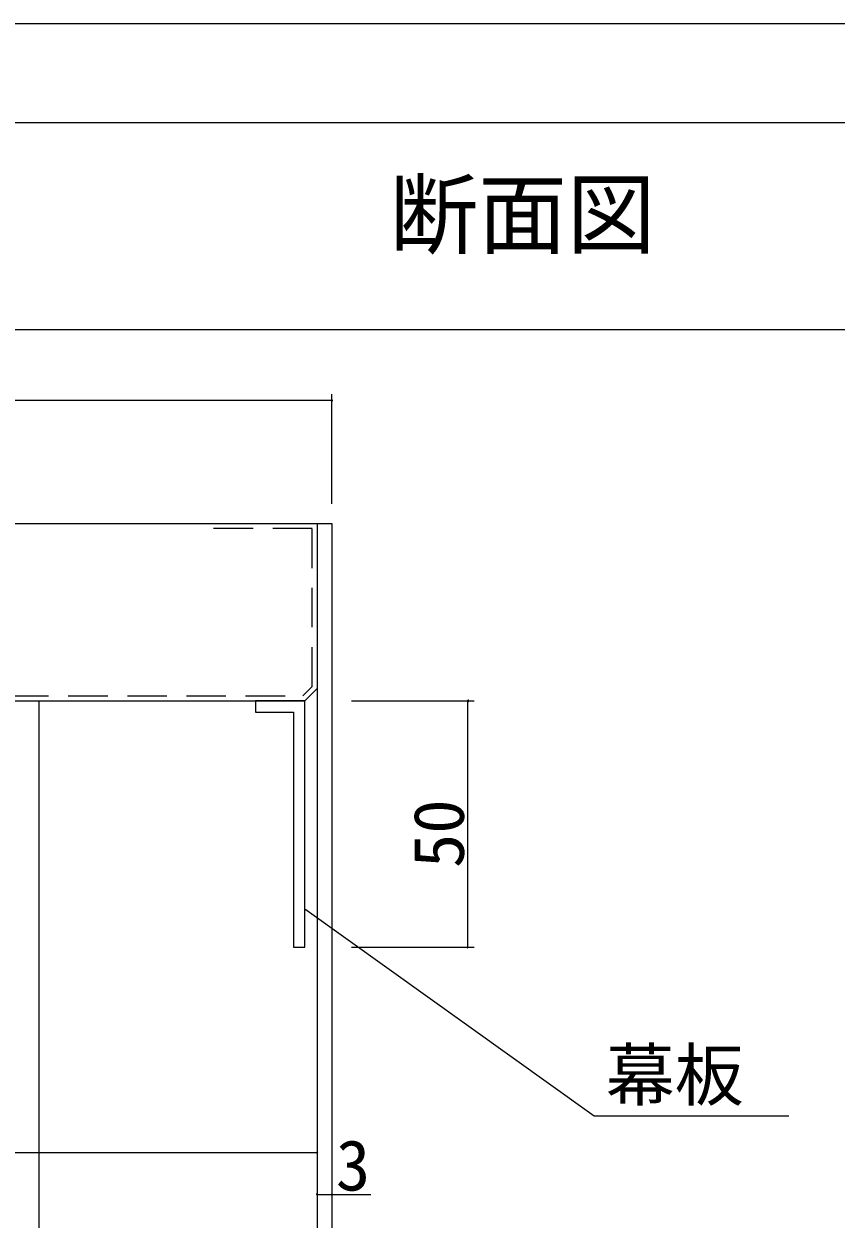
# Model space of a CAD drawing. Units: millimetres, scale not verified. Extents: x -800 to 800, y -554 to 554.
# Drawn here: x -418.9 to -254, y 311.4 to 554 of the extents above; entities that cross this region are included whole.
import ezdxf
from ezdxf.enums import TextEntityAlignment as Align

# ---------------------------------------------------------------- set-up
doc = ezdxf.new("R2010")
doc.units = ezdxf.units.MM
doc.header["$LTSCALE"] = 4
doc.linetypes.add('USER9', pattern=[3, 2, -1])
for name, color, linetype, lineweight in [('1-0', 7, 'Continuous', 25), ('1-3_0', 7, 'Continuous', 25), ('2-0', 7, 'Continuous', 25)]:
    doc.layers.add(name, color=color, linetype=linetype, lineweight=lineweight)
doc.styles.add('ＭＳ ゴシック', font='')
doc.styles.get('ＭＳ ゴシック').set_extended_font_data('MS Gothic')

msp = doc.modelspace()

# ---------------------------------------------------------------- linework, layer by layer
at = {"layer": '1-0'}
for p, q in [((-780, 534), (152, 534)), ((-780, 492), (152, 492))]:
    msp.add_line(p, q, dxfattribs=at)
at = {"layer": '1-3_0'}
for p, q in [((-780, 534), (152, 534)), ((-780, 492), (152, 492))]:
    msp.add_line(p, q, dxfattribs=at)
msp.add_lwpolyline([(-800, -554), (800, -554), (800, 554), (-800, 554)], close=True, dxfattribs=at)
at = {"layer": '2-0'}
for p, q in [((-356.362, 456.615), (-356.362, 478.874)), ((-528.362, 477.624), (-356.362, 477.624)), ((-356.206, 477.624), (-356.519, 477.624)), ((-528.362, 452.615), (-356.362, 452.615)), ((-359.362, 452.615), (-359.362, 185.644)), ((-359.362, 452.615), (-359.362, 419.115)), ((-356.362, 452.615), (-356.362, 201.115)), ((-361.862, 416.615), (-359.362, 419.115)), ((-422.862, 416.615), (-361.862, 416.615)), ((-415.862, 416.615), (-415.862, 185.644)), ((-371.862, 416.615), (-371.862, 414.315)), ((-361.862, 416.615), (-371.862, 416.615)), ((-361.862, 366.615), (-361.862, 416.615)), ((-352.362, 416.615), (-327.509, 416.615)), ((-328.759, 416.771), (-328.759, 416.459)), ((-328.759, 366.615), (-328.759, 416.615)), ((-371.862, 414.315), (-364.162, 414.315)), ((-364.162, 414.315), (-364.162, 366.615)), ((-364.162, 366.615), (-361.862, 366.615)), ((-352.362, 366.615), (-327.509, 366.615)), ((-328.759, 366.459), (-328.759, 366.771)), ((-359.362, 338.636), (-359.362, 315.152)), ((-359.362, 338.636), (-359.362, 323.718)), ((-356.362, 338.636), (-356.362, 315.152)), ((-525.362, 324.968), (-359.362, 324.968)), ((-359.206, 324.968), (-359.519, 324.968)), ((-359.519, 316.402), (-359.206, 316.402)), ((-356.206, 316.402), (-356.519, 316.402))]:
    msp.add_line(p, q, dxfattribs=at)
at = {"layer": '2-0', "linetype": 'USER9'}
msp.add_lwpolyline([(-421.862, 417.615), (-362.277, 417.615), (-360.362, 419.529), (-360.362, 451.615), (-380.362, 451.615)], dxfattribs=at)
at = {"layer": '2-0'}
for points in [[(-361.862, 374.407), (-303.159, 332.373), (-263.665, 332.373)], [(-359.362, 316.402), (-356.362, 316.402), (-348.47, 316.402)]]:
    msp.add_lwpolyline(points, dxfattribs=at)
for centre, start, end in [((-356.362, 477.624), 180, 0), ((-328.759, 416.615), 270, 90), ((-328.759, 366.615), 90, 270), ((-359.362, 324.968), 180, 0), ((-359.362, 316.402), 0, 180), ((-356.362, 316.402), 180, 0)]:
    msp.add_arc(centre, 0.156, start, end, dxfattribs=at)

# ---------------------------------------------------------------- texts
at = {"layer": '1-3_0', "style": 'ＭＳ ゴシック'}
msp.add_text('断面図', height=13.2, dxfattribs=at).set_placement((-344.697, 504.791), align=Align.BOTTOM_LEFT)
at = {"layer": '2-0', "style": 'ＭＳ ゴシック'}
msp.add_text('50', height=10.26, rotation=90, dxfattribs=at).set_placement((-326.494, 382.656), align=Align.BOTTOM_LEFT)
for s, p in [('幕板', (-300.781, 332.457)), ('3', (-355.554, 314.137))]:
    msp.add_text(s, height=10.26, dxfattribs=at).set_placement(p, align=Align.BOTTOM_LEFT)

doc.saveas('drawing.dxf')
